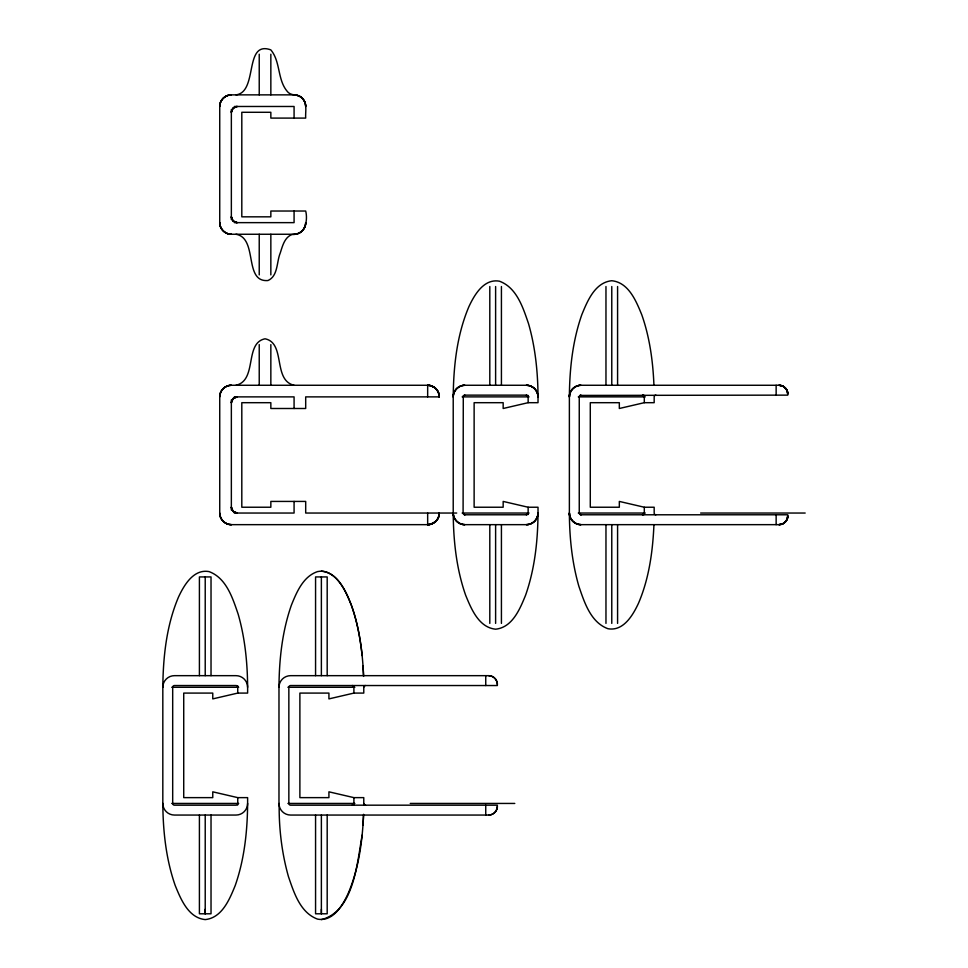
<?xml version="1.0" encoding="UTF-8"?>
<svg xmlns="http://www.w3.org/2000/svg" width="968" height="968" viewBox="0 0 968 968"><rect width="100%" height="100%" fill="white"/><g stroke="black" fill="none" stroke-linecap="round" stroke-linejoin="round"><path stroke-width="1.45" d="M205.216 675.664L205.216 576.928M321.376 675.664L321.376 576.928M363.774 685.852L363.774 693.088L353.901 693.088L328.926 698.896L328.926 693.088L299.886 693.088L299.886 797.632L328.926 797.632L328.926 791.824L353.901 797.632L363.774 797.632L363.774 804.868M279.195 687.28L278.978 687.28A11.616 11.616 0 0 1 290.594 675.664L488.646 675.664C493.765 675.519 498.024 680.504 497.358 685.538L290.594 685.538A1.742 1.742 0 0 0 288.851 687.28L288.851 803.44A1.742 1.742 0 0 0 290.594 805.182L497.358 805.182C498.024 810.216 493.765 815.201 488.646 815.056L290.594 815.056A11.616 11.616 0 0 1 278.978 803.44L278.978 687.28C279.171 659.535 282.172 631.451 291.392 605.145C296.656 592.138 303.129 576.444 317.564 571.592C331.479 568.797 341.002 582.809 346.411 593.541C355.728 612.95 359.793 634.367 362.165 655.614M785.883 388.579L787.444 391.653L787.758 395.138L580.038 395.416L579.251 396.88L579.251 513.04L580.994 514.782L787.758 514.782L787.444 518.267L785.883 521.341M247.614 803.44C247.421 831.185 244.42 859.269 235.2 885.575C229.597 899.248 222.083 917.858 205.216 919.6C188.349 917.858 180.834 899.248 175.232 885.575C166.012 859.269 163.011 831.185 162.818 803.44L162.818 687.28C163.132 656.715 166.448 625.473 178.487 597.099C183.993 585.241 193.576 568.773 209.028 571.592C226.415 577.993 232.647 598.127 238.128 614.063C245.509 639.691 247.844 666.504 247.614 693.088L237.741 693.088L212.766 698.896L212.766 693.088L183.726 693.088L183.726 797.632L212.766 797.632L212.766 791.824L237.741 797.632L247.614 797.632L247.614 803.44A11.616 11.616 0 0 1 235.998 815.056L174.434 815.056A11.616 11.616 0 0 1 162.818 803.44L163.035 803.44M453.218 396.88C453.121 390.673 458.626 385.167 464.834 385.264A11.616 11.616 0 0 0 453.218 396.88C453.532 366.315 456.848 335.073 468.887 306.699C474.393 294.841 483.976 278.373 499.428 281.192C516.815 287.593 523.047 307.727 528.528 323.663C535.909 349.291 538.244 376.104 538.014 402.688L528.141 402.688L503.166 408.496L503.166 402.688L474.126 402.688L474.126 507.232L503.166 507.232L503.166 501.424L528.141 507.232L538.014 507.232C538.208 536.901 535.461 567.018 525.6 595.175C519.997 608.848 512.483 627.458 495.616 629.2C478.749 627.458 471.234 608.848 465.632 595.175C456.412 568.869 453.411 540.785 453.218 513.04L453.218 396.88C453.072 390.673 458.626 385.119 464.834 385.264L526.398 385.264C532.606 385.119 538.16 390.673 538.014 396.88A11.616 11.616 0 0 0 526.398 385.264C532.606 385.167 538.111 390.673 538.014 396.88M653.932 524.813C652.759 551.47 649.08 578.525 638.505 603.221C632.999 615.079 623.416 631.547 607.964 628.728C590.577 622.327 584.345 602.193 578.864 586.257C572.028 562.505 569.499 537.7 569.378 513.04L569.378 396.88C569.571 369.135 572.572 341.051 581.792 314.745C587.394 301.072 594.909 282.462 611.776 280.72C628.643 282.462 636.158 301.072 641.76 314.745C649.71 337.312 652.952 361.27 653.932 385.107M363.593 814.318L363.036 825.026M231.352 112.288L233.058 108.186L237.16 106.48A5.808 5.808 0 0 0 231.352 112.288L233.058 108.186L237.16 106.48M231.352 402.688L233.058 398.586L237.16 396.88A5.808 5.808 0 0 0 231.352 402.688L233.058 398.586L237.16 396.88M427.662 513.04L427.662 524.656A11.616 11.616 0 0 0 439.278 513.04C439.424 519.247 433.87 524.801 427.662 524.656L231.352 524.656C225.145 524.801 219.591 519.247 219.736 513.04L219.736 396.88C219.591 390.673 225.145 385.119 231.352 385.264L427.662 385.264C433.87 385.119 439.424 390.673 439.278 396.88L305.694 396.88L305.694 408.496L270.846 408.496L270.846 402.688L241.806 402.688L241.806 507.232L270.846 507.232L270.846 501.424L305.694 501.424L305.694 513.04L456.702 513.04M528.141 513.04L526.398 514.782A1.742 1.742 0 0 0 528.141 513.04L526.398 514.782L464.834 514.782L463.091 513.04L463.285 396.081L464.834 395.138L526.398 395.138L528.141 396.88A1.742 1.742 0 0 0 526.398 395.138L528.141 396.88M538.014 513.04C538.111 519.247 532.606 524.753 526.398 524.656A11.616 11.616 0 0 0 538.014 513.04C538.16 519.247 532.606 524.801 526.398 524.656L464.834 524.656C458.626 524.801 453.072 519.247 453.218 513.04A11.616 11.616 0 0 0 464.834 524.656C458.626 524.753 453.121 519.247 453.218 513.04M569.378 396.88C569.281 390.673 574.786 385.167 580.994 385.264A11.616 11.616 0 0 0 569.378 396.88C569.232 390.673 574.786 385.119 580.994 385.264L779.046 385.264C783.681 385.167 787.904 389.293 787.758 393.976A8.712 8.712 0 0 0 779.046 385.264L783.051 386.232L785.81 388.483M644.301 513.04L642.558 514.782A1.742 1.742 0 0 0 644.301 513.04L642.558 514.782M785.81 521.437L783.051 523.688L779.046 524.656A8.712 8.712 0 0 0 787.758 515.944C787.904 520.627 783.681 524.753 779.046 524.656L580.994 524.656C574.786 524.801 569.232 519.247 569.378 513.04A11.616 11.616 0 0 0 580.994 524.656C574.786 524.753 569.281 519.247 569.378 513.04M363.532 815.213C362.359 841.87 358.68 868.925 348.105 893.621C342.599 905.479 333.016 921.947 317.564 919.128C300.177 912.727 293.945 892.593 288.464 876.657C281.748 852.977 278.796 827.664 279.195 803.44M439.278 513.04C439.375 519.247 433.87 524.753 427.662 524.656A8.385 5.929 0 0 0 430.143 524.39L435.515 521.607M787.758 515.944C787.831 520.602 783.705 524.729 779.046 524.656M362.165 835.106C357.168 862.234 354.046 911.384 321.376 919.6M655.917 395.138A1.742 1.742 0 0 0 654.174 396.88L654.174 402.688L644.301 402.688L619.326 408.496L619.326 402.688L590.286 402.688L590.286 507.232L619.326 507.232L619.326 501.424L644.301 507.232L654.174 507.232L654.174 513.04A1.742 1.742 0 0 0 655.917 514.782M235.998 94.864C258.396 92.069 243.621 40.22 270.786 49.852C281.01 61.904 277.005 81.07 288.404 92.638C292.372 96.122 298.761 93.835 302.294 98.264C307.63 103.407 305.21 111.683 305.694 118.096L270.846 118.096L270.846 112.288L241.806 112.288L241.806 216.832L270.846 216.832L270.846 211.024L305.694 211.024C307.909 219.688 305.658 234.401 294.078 234.256L231.352 234.256C225.145 234.401 219.591 228.847 219.736 222.64L219.736 106.48C219.591 100.273 225.145 94.719 231.352 94.864L294.078 94.864C300.274 94.767 305.791 100.273 305.694 106.48A11.616 11.616 0 0 0 294.078 94.864M294.078 234.256A11.616 11.616 0 0 0 305.694 222.64C305.864 229.9 298.822 234.922 291.997 234.522C284.519 237.293 282.474 246.162 280.26 252.975C276.546 261.759 278.155 276.195 267.93 280.538C243.355 282.487 258.311 238.164 235.998 234.256M235.998 385.264C257.585 380.303 244.166 342.999 265.038 338.8C285.971 342.914 272.516 380.267 294.078 385.264M234.341 106.48L294.078 106.48L294.078 118.096M234.341 222.64L294.078 222.64L294.078 211.024M234.341 396.88L294.078 396.88L294.078 408.496M462.147 396.88L529.085 396.88M578.307 396.88L645.245 396.88M234.341 513.04L294.078 513.04L294.078 501.424M462.147 513.04L529.085 513.04M578.307 513.04L645.245 513.04M700.638 513.04L805.182 513.04M163.035 687.28L162.818 687.28A11.616 11.616 0 0 1 174.434 675.664L235.998 675.664A11.616 11.616 0 0 1 247.614 687.28M171.747 687.28L238.685 687.28M287.907 687.28L354.845 687.28M171.747 803.44L238.685 803.44M287.907 803.44L354.845 803.44M410.238 803.44L514.782 803.44M237.16 222.64L233.058 220.934L231.352 216.832A5.808 5.808 0 0 0 237.16 222.64L233.058 220.934L231.352 216.832M642.558 395.138L644.301 396.88A1.742 1.742 0 0 0 642.558 395.138L644.301 396.88M237.16 513.04L233.058 511.334L231.352 507.232A5.808 5.808 0 0 0 237.16 513.04L233.058 511.334L231.352 507.232M779.046 385.264C783.705 385.191 787.831 389.317 787.758 393.976M321.376 571.12C338.243 572.862 345.757 591.472 351.36 605.145C359.309 627.712 362.552 651.67 363.532 675.507M434.717 387.648L430.143 385.53A8.385 5.929 0 0 0 427.662 385.264L427.662 396.88M363.036 665.694L363.593 676.402M776.142 385.264L776.142 395.138M776.142 514.782L776.142 524.656M644.301 395.428L644.301 402.688M644.301 507.232L644.301 514.492M617.584 286.528L617.584 385.264M617.584 524.656L617.584 623.392M611.776 286.528L611.776 385.264M611.776 524.656L611.776 623.392M605.968 286.528L605.968 385.264M605.968 524.656L605.968 623.392M528.141 395.428L528.141 402.688M528.141 507.232L528.141 514.492M501.424 286.528L501.424 385.264M501.424 524.656L501.424 623.392M495.616 286.528L495.616 385.264M495.616 524.656L495.616 623.392M489.808 286.528L489.808 385.264M489.808 524.656L489.808 623.392M485.742 675.664L485.742 685.538M485.742 805.182L485.742 815.056M353.901 685.828L353.901 693.088M353.901 797.632L353.901 804.892M327.184 675.664L327.184 576.928L315.568 576.928L315.568 675.664M327.184 815.056L327.184 913.792L315.568 913.792L315.568 815.056M321.376 815.056L321.376 913.792L321.376 909.303M270.846 54.208L270.846 94.864M270.846 234.256L270.846 274.912M270.846 344.608L270.846 385.264M259.23 54.208L259.23 94.864M259.23 234.256L259.23 274.912M259.23 344.608L259.23 385.264M237.741 685.828L237.741 693.088M237.741 797.632L237.741 804.892M231.352 109.493L231.352 219.627M231.352 399.893L231.352 510.027M211.024 675.664L211.024 576.928L199.408 576.928L199.408 675.664M211.024 815.056L211.024 913.792L199.408 913.792L199.408 815.056M205.216 815.056L205.216 913.792L205.216 909.303M488.646 675.664A8.712 8.712 0 0 1 497.358 684.376M497.358 806.344A8.712 8.712 0 0 1 488.646 815.056M365.517 805.182A1.742 1.742 0 0 1 363.774 803.44M352.158 685.538A1.742 1.742 0 0 1 353.901 687.28M363.774 687.28A1.742 1.742 0 0 1 365.517 685.538M353.901 803.44A1.742 1.742 0 0 1 352.158 805.182M237.741 803.44A1.742 1.742 0 0 1 235.998 805.182L174.434 805.182A1.742 1.742 0 0 1 172.691 803.44L172.691 687.28A1.742 1.742 0 0 1 174.434 685.538L235.998 685.538A1.742 1.742 0 0 1 237.741 687.28M434.85 387.575A19.808 13.988 0.5 0 1 439.073 396.868M439.121 513.04A20.171 14.266 0 0 1 435.648 521.667M219.93 104.362L219.736 106.48A11.616 11.616 0 0 1 231.352 94.864C225.907 94.828 220.886 99.002 219.93 104.362M219.93 394.762L219.736 396.88A11.616 11.616 0 0 1 231.352 385.264C225.907 385.228 220.886 389.402 219.93 394.762M463.115 396.565L463.091 396.88A1.742 1.742 0 0 1 464.834 395.138L463.115 396.565M579.275 396.565L579.251 396.88A1.742 1.742 0 0 1 580.994 395.138L579.275 396.565M231.352 234.256C225.145 234.353 219.639 228.847 219.736 222.64A11.616 11.616 0 0 0 231.352 234.256M429.78 385.458L427.662 385.264A11.616 11.616 0 0 1 439.278 396.88C439.315 391.435 435.14 386.413 429.78 385.458M580.994 514.782L579.251 513.04A1.742 1.742 0 0 0 580.994 514.782M464.834 514.782L463.091 513.04A1.742 1.742 0 0 0 464.834 514.782M231.352 524.656C225.145 524.753 219.639 519.247 219.736 513.04A11.616 11.616 0 0 0 231.352 524.656"/></g></svg>
